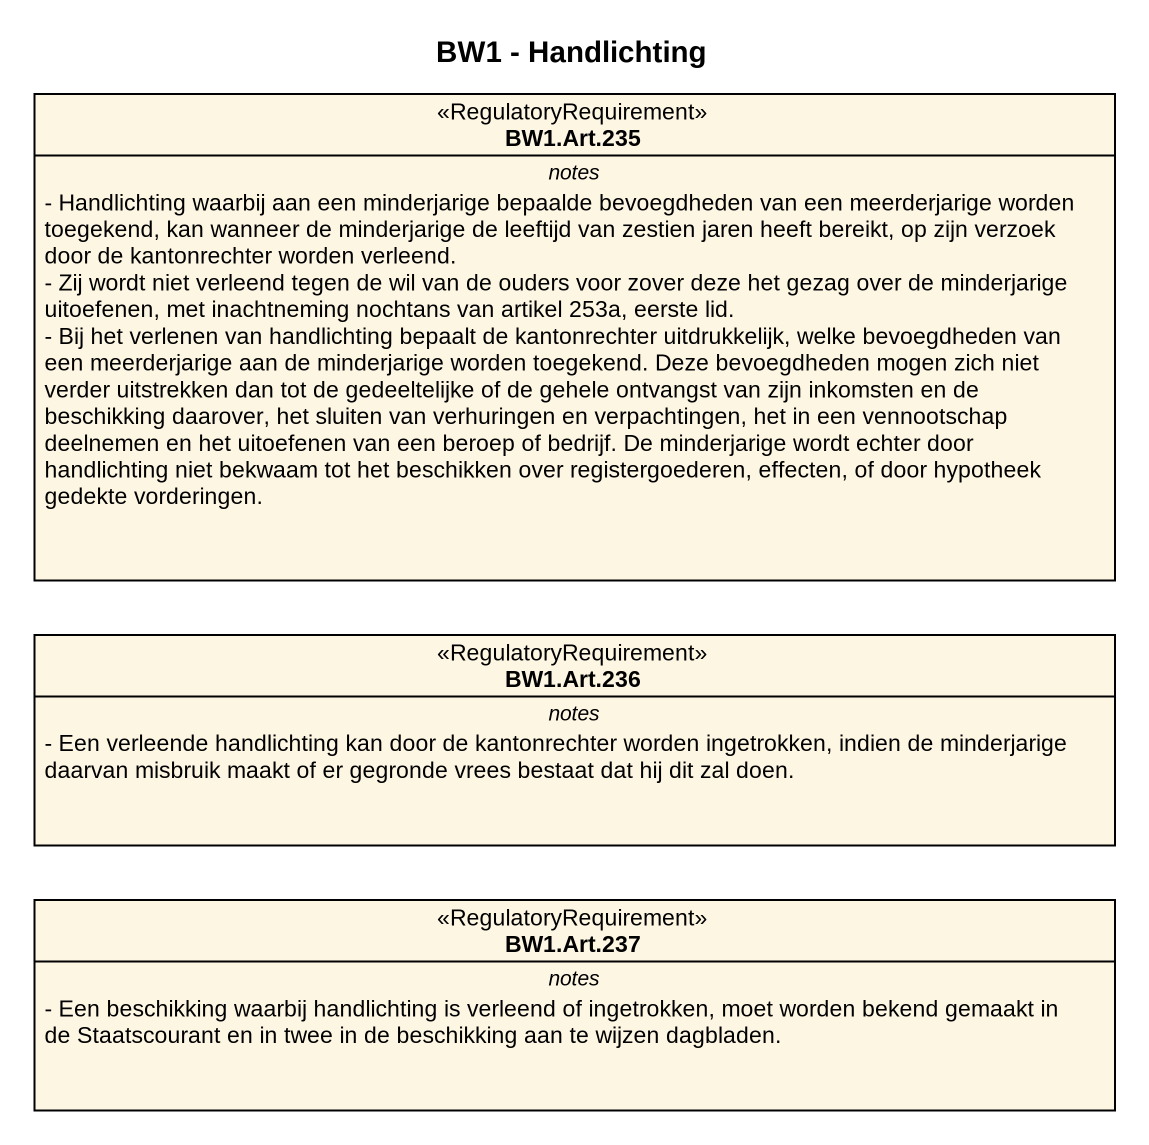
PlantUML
@startuml
title BW1 - Handlichting
hide circle
hide empty members
skinparam classAttributeIconSize 0
class "BW1.Art.235" as BW1_Art_235 <<RegulatoryRequirement>> {
  -- notes --
  - Handlichting waarbij aan een minderjarige bepaalde bevoegdheden van een meerderjarige worden toegekend, kan wanneer de minderjarige de leeftijd van zestien jaren heeft bereikt, op zijn verzoek door de kantonrechter worden verleend.
  - Zij wordt niet verleend tegen de wil van de ouders voor zover deze het gezag over de minderjarige uitoefenen, met inachtneming nochtans van artikel 253a, eerste lid.
  - Bij het verlenen van handlichting bepaalt de kantonrechter uitdrukkelijk, welke bevoegdheden van een meerderjarige aan de minderjarige worden toegekend. Deze bevoegdheden mogen zich niet verder uitstrekken dan tot de gedeeltelijke of de gehele ontvangst van zijn inkomsten en de beschikking daarover, het sluiten van verhuringen en verpachtingen, het in een vennootschap deelnemen en het uitoefenen van een beroep of bedrijf. De minderjarige wordt echter door handlichting niet bekwaam tot het beschikken over registergoederen, effecten, of door hypotheek gedekte vorderingen.
}
class "BW1.Art.236" as BW1_Art_236 <<RegulatoryRequirement>> {
  -- notes --
  - Een verleende handlichting kan door de kantonrechter worden ingetrokken, indien de minderjarige daarvan misbruik maakt of er gegronde vrees bestaat dat hij dit zal doen.
}
class "BW1.Art.237" as BW1_Art_237 <<RegulatoryRequirement>> {
  -- notes --
  - Een beschikking waarbij handlichting is verleend of ingetrokken, moet worden bekend gemaakt in de Staatscourant en in twee in de beschikking aan te wijzen dagbladen.
}
@enduml
